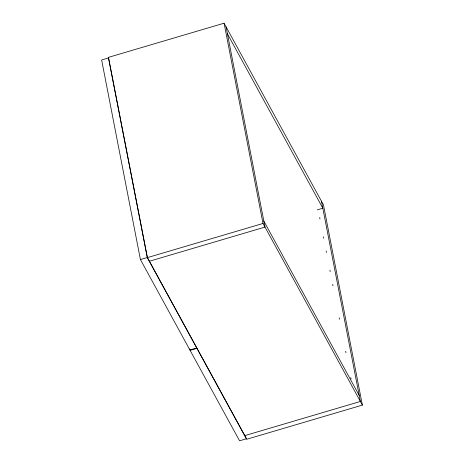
<?xml version="1.0" encoding="UTF-8"?>
<svg xmlns="http://www.w3.org/2000/svg" width="464" height="464" viewBox="0 0 464 464"><rect width="100%" height="100%" fill="white"/><g stroke="black" fill="none" stroke-linecap="round" stroke-linejoin="round"><path stroke-width="0.7" d="M224.083 23.2L108.39 57.379L147.32 257.642L246.68 439.286L362.372 405.107L323.449 204.844L224.083 23.2L263.013 223.462L362.372 405.107M140.424 259.556L147.366 257.508L196.823 347.925L189.886 349.978L140.424 259.556L101.628 59.966L108.57 57.913L147.366 257.508M147.32 257.642L263.013 223.462M317.277 209.861L322.822 208.22L227.435 33.843M149.309 261.273L264.996 227.093L226.072 26.831M190.107 350.384L197.043 348.331L246.506 438.747L239.563 440.8L190.107 350.384L189.828 348.963M244.696 435.65L360.383 401.47L321.459 201.214M263.83 221.084L359.217 395.467M319.696 217.575L319.969 218.996M323.425 236.779L323.704 238.2M326.192 251.001L326.47 252.422M329.921 270.199L330.2 271.62M332.688 284.42L332.966 285.847M339.184 317.846L339.462 319.267M345.68 351.265L345.958 352.692M350.796 377.58L351.074 379.001"/></g></svg>
